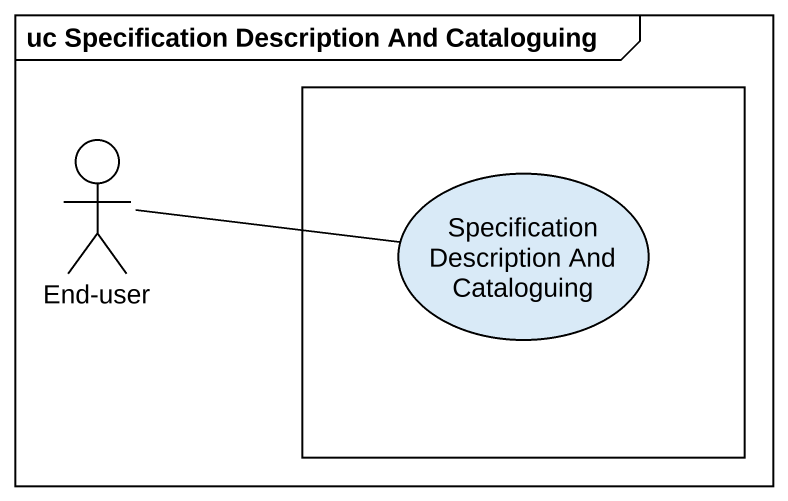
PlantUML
@startuml
mainframe uc Specification Description And Cataloguing
actor "End-user" as End_user
rectangle " " as rectangle1 {
  usecase "Specification Description And Cataloguing" as Specification_Description
}
End_user -right- Specification_Description
@enduml
